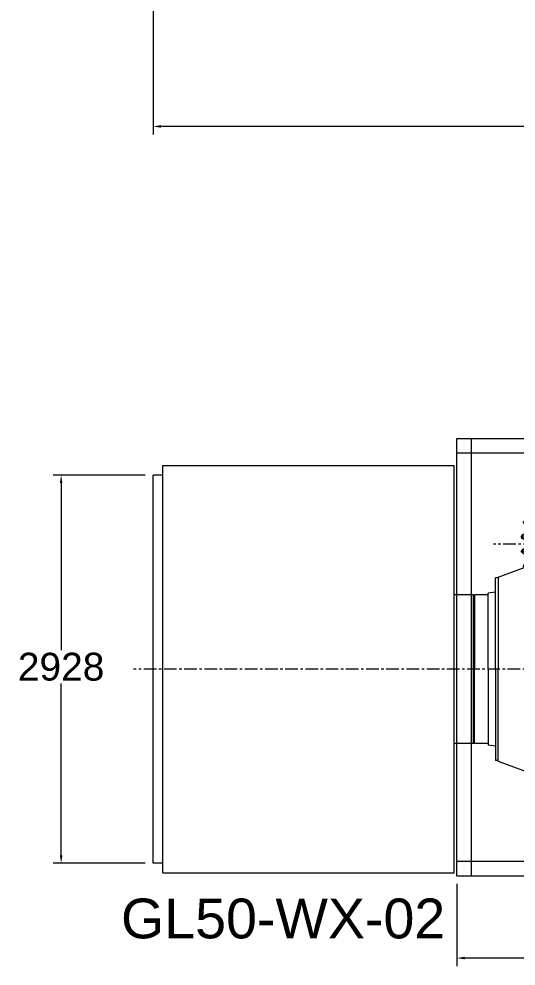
# Model space of a CAD drawing. Header units: millimetres. Extents: x -186 to 966092, y 1050 to 737262.
# Drawn here: x 341389 to 436610, y 241225 to 422723 of the extents above; entities that cross this region are included whole.
import ezdxf

# ---------------------------------------------------------------- set-up
doc = ezdxf.new("R2010")
doc.units = ezdxf.units.MM
doc.header["$LTSCALE"] = 25.4
doc.linetypes.add('CENTER', pattern=[50.8, 31.75, -6.35, 6.35, -6.35])
doc.layers.get('Defpoints').update_dxf_attribs({"lineweight": 5})
doc.layers.add('CAXA1', color=5, linetype='CENTER', lineweight=5)
doc.styles.add('Roman', font='arial.ttf')
doc.styles.get("Standard").update_dxf_attribs({"font": 'arial.ttf'})
doc.dimstyles.new('ISO-25', dxfattribs={"dimscale": 30, "dimtxt": 38.1, "dimasz": 38.1, "dimexe": 50.8, "dimexo": 50.8, "dimgap": 15.875, "dimtad": 1, "dimtih": 1, "dimtoh": 1, "dimdec": 1, "dimlfac": 0.03937, "dimdsep": 46, "dimtxsty": 'Standard', "dimcen": 63.5, "dimclrd": 7, "dimclre": 7, "dimclrt": 7, "dimadec": 0, "dimazin": 0, "dimtfac": 1, "dimtdec": 1, "dimtmove": 0, "dimatfit": 3, "dimfxl": 25.4, "dimlwd": 5, "dimlwe": 5, "dimarcsym": 0})

# ---------------------------------------------------------------- blocks, each defined once
blk = doc.blocks.new('*D243')
at = {"color": 7, "linetype": 'Continuous', "lineweight": 5, "transparency": 16777216}
for p, q in [((367099, 432231), (367099, 400606)), ((595450, 422931), (595450, 400606)), ((593926, 402130), (368623, 402130))]:
    blk.add_line(p, q, dxfattribs=at)
at = {"color": 7, "transparency": 16777216}
for points in [[(368623, 402384), (368623, 401876), (367099, 402130)], [(593926, 402384), (593926, 401876), (595450, 402130)]]:
    blk.add_solid(points, dxfattribs=at)
at = {"layer": 'Defpoints', "color": 0, "transparency": 16777216}
for p in [(367099, 433755), (595450, 424455), (367099, 402130)]:
    blk.add_point(p, dxfattribs=at)
at = {"color": 7, "lineweight": 5, "transparency": 16777216, "insert": (510360, 405364), "char_height": 5334, "attachment_point": 5, "style": 'Roman'}
blk.add_mtext('C', dxfattribs=at)
blk = doc.blocks.new('*D236')
at = {"color": 7, "linetype": 'Continuous', "lineweight": 5, "transparency": 16777216}
for p, q in [((365575, 335305), (347943, 335305)), ((349467, 333781), (349467, 301759)), ((349467, 262458), (349467, 295360)), ((365575, 260934), (347943, 260934))]:
    blk.add_line(p, q, dxfattribs=at)
at = {"color": 7, "transparency": 16777216}
for points in [[(349213, 333781), (349721, 333781), (349467, 335305)], [(349213, 262458), (349721, 262458), (349467, 260934)]]:
    blk.add_solid(points, dxfattribs=at)
at = {"layer": 'Defpoints', "color": 0, "transparency": 16777216}
for p in [(349467, 335305), (367099, 335305), (367099, 260934)]:
    blk.add_point(p, dxfattribs=at)
at = {"color": 7, "lineweight": 5, "transparency": 16777216, "insert": (349467, 298559), "char_height": 5334, "attachment_point": 5, "style": 'Roman'}
blk.add_mtext('2928', dxfattribs=at)
blk = doc.blocks.new('*D237')
at = {"color": 7, "linetype": 'Continuous', "lineweight": 5, "transparency": 16777216}
for p, q in [((425270, 256997), (425270, 241225)), ((595450, 256997), (595450, 241225)), ((593926, 242749), (426794, 242749))]:
    blk.add_line(p, q, dxfattribs=at)
at = {"color": 7, "transparency": 16777216}
for points in [[(426794, 243003), (426794, 242495), (425270, 242749)], [(593926, 243003), (593926, 242495), (595450, 242749)]]:
    blk.add_solid(points, dxfattribs=at)
at = {"layer": 'Defpoints', "color": 0, "transparency": 16777216}
for p in [(425270, 258521), (595450, 258521), (425270, 242749)]:
    blk.add_point(p, dxfattribs=at)
at = {"color": 7, "lineweight": 5, "transparency": 16777216, "insert": (510360, 245892), "char_height": 5334, "attachment_point": 5, "style": 'Roman'}
blk.add_mtext('D', dxfattribs=at)
blk = doc.blocks.new('*U228')
at = {"lineweight": 13}
blk.add_line((-686, 0), (686, 0), dxfattribs=at)
blk.add_circle((0, 0), 457)
blk = doc.blocks.new('*U229')
at = {"color": 0, "linetype": 'ByBlock', "lineweight": -2, "transparency": 16777216}
for p, rotation in [((6775615, -1331097), 286.3636363636348), ((6778336, -1330505), 278.1818181818167), ((6781114, -1330307), 269.9999999999986), ((6783892, -1330505), 261.8181818181803), ((6786614, -1331097), 253.6363636363622), ((6773006, -1332071), 294.5454545454529), ((6789223, -1332071), 245.4545454545441), ((6770561, -1333405), 302.727272727271), ((6791667, -1333405), 237.272727272726), ((6768332, -1335074), 310.9090909090891), ((6793897, -1335074), 229.0909090909079), ((6766362, -1337044), 319.0909090909073), ((6795866, -1337044), 220.9090909090897), ((6764693, -1339273), 327.2727272727254), ((6797535, -1339273), 212.7272727272717), ((6763359, -1341718), 335.4545454545436), ((6798870, -1341718), 204.5454545454535), ((6762385, -1344327), 343.6363636363618), ((6799843, -1344327), 196.3636363636354), ((6761793, -1347049), 351.8181818181799), ((6800435, -1347049), 188.1818181818171), ((6800634, -1349827), 180), ((6761793, -1352604), 8.181818181818112), ((6800435, -1352604), 171.8181818181809), ((6762385, -1355326), 16.36363636363625), ((6799843, -1355326), 163.6363636363627), ((6763358, -1357935), 24.54545454545441), ((6798870, -1357935), 155.4545454545446), ((6764693, -1360380), 32.72727272727257), ((6797535, -1360380), 147.2727272727265), ((6766362, -1362609), 40.90909090909072), ((6795866, -1362609), 139.0909090909084), ((6768332, -1364579), 49.09090909090888), ((6793897, -1364579), 130.9090909090902), ((6770561, -1366248), 57.27272727272708), ((6791667, -1366248), 122.727272727272), ((6773005, -1367582), 65.45454545454524), ((6775615, -1368556), 73.63636363636334), ((6778336, -1369148), 81.8181818181815), ((6783892, -1369148), 98.18181818181777), ((6786614, -1368556), 106.3636363636359), ((6789223, -1367582), 114.5454545454539), ((6781114, -1369346), 89.99999999999962)]:
    blk.add_blockref('*U228', p, dxfattribs=dict(at, rotation=rotation))
blk.add_blockref('*U228', (6761595, -1349826), dxfattribs=at)

msp = doc.modelspace()

# ---------------------------------------------------------------- linework, layer by layer
at = {"color": 7, "lineweight": 5}
for p, q in [((425269.81, 258520.83), (425269.81, 342340.83)), ((425269.81, 342340.83), (595449.81, 342340.83)), ((428063.81, 258520.83), (428063.81, 342340.83)), ((425269.81, 339546.83), (595449.81, 339546.83)), ((368958.01, 259074.55), (368958.01, 337164.31)), ((368958.01, 337164.31), (424761.81, 337164.31)), ((424761.81, 259074.55), (424761.81, 337164.31)), ((367098.73, 260933.83), (367098.73, 335305.03)), ((368958.01, 335305.03), (367098.73, 335305.03)), ((433174.04, 315773.62), (447407.85, 320953.95)), ((432645.14, 298119.43), (432645.16, 315633.85)), ((433174.04, 315633.85), (432645.16, 315633.85)), ((433174.04, 315773.62), (433174.04, 298119.43)), ((428480.37, 312380.11), (424761.81, 312380.11)), ((428480.37, 283858.76), (428480.37, 312380.11)), ((428740.67, 312380.11), (428666.3, 312305.74)), ((428666.3, 312305.74), (428666.3, 298119.43)), ((431269.29, 312380.11), (428740.67, 312380.11)), ((432645.16, 312844.48), (431269.29, 312663.31)), ((431269.29, 298119.43), (431269.29, 312663.31)), ((428666.3, 283933.13), (428666.3, 298119.43)), ((431269.29, 298119.43), (431269.29, 283585.26)), ((432645.16, 298119.43), (432645.16, 281664.86)), ((433174.04, 280465.24), (433174.04, 298119.43)), ((428480.37, 283858.76), (424761.81, 283858.76)), ((428740.67, 283858.76), (428666.3, 283933.13)), ((431269.29, 283858.76), (428740.67, 283858.76)), ((432645.16, 283394.38), (431269.29, 283575.55)), ((432645.16, 281664.86), (432645.16, 280605.02)), ((433174.04, 280605.02), (432645.16, 280605.02)), ((433174.04, 280465.24), (447407.85, 275284.92)), ((368958.01, 260933.83), (367098.73, 260933.83)), ((425269.81, 261314.83), (595449.81, 261314.83)), ((368958.01, 259074.55), (424761.81, 259074.55)), ((425269.81, 258520.83), (595449.81, 258520.83))]:
    msp.add_line(p, q, dxfattribs=at)
at = {"layer": 'CAXA1', "linetype": 'CENTER', "lineweight": 5, "ltscale": 3}
for p, q in [((483031.33, 322097.03), (432310.82, 322097.03)), ((576757.77, 298119.43), (363329.11, 298119.43))]:
    msp.add_line(p, q, dxfattribs=at)

# ---------------------------------------------------------------- block references
at = {"color": 7, "linetype": 'Continuous', "lineweight": 5, "rotation": 94.09086486364548}
msp.add_blockref('*U229', (-404962.36, -6538034.62), dxfattribs=at)

# ---------------------------------------------------------------- texts
at = {"color": 7, "linetype": 'Continuous', "lineweight": 5, "insert": (423052.02, 254154.17), "char_height": 7620, "attachment_point": 3, "style": 'Roman'}
msp.add_mtext_dynamic_manual_height_columns('GL50-WX-02', width=82403.9018, gutter_width=25.4, heights=[0], dxfattribs=at)

# ---------------------------------------------------------------- dimensions: what is measured, and where the dimension line sits
at = {"color": 7, "lineweight": 5}
dim = msp.add_linear_dim(base=(367098.73, 402129.83), p1=(595449.81, 424454.72), p2=(367098.73, 433755.44), angle=180, text='C', dimstyle='ISO-25', override={"dimscale": 30, "dimtxt": 177.8, "dimasz": 50.8, "dimpost": '\\X', "dimtxsty": 'Roman'}, dxfattribs=at)
dim.commit()
dim.dimension.update_dxf_attribs({"geometry": '*D243', "text_midpoint": (510359.81, 402129.83), "dimtype": 160})
dim = msp.add_linear_dim(base=(349466.57, 335305.03), p1=(367098.73, 260933.83), p2=(367098.73, 335305.03), angle=270, dimstyle='ISO-25', override={"dimscale": 30, "dimtxt": 177.8, "dimasz": 50.8, "dimdec": 0, "dimpost": '\\X', "dimtxsty": 'Roman'}, dxfattribs=at)
dim.commit()
dim.dimension.update_dxf_attribs({"geometry": '*D236', "text_midpoint": (349466.57, 298559.32), "dimtype": 160})
dim = msp.add_linear_dim(base=(425269.81, 242748.85), p1=(595449.81, 258520.83), p2=(425269.81, 258520.83), angle=180, text='D', dimstyle='ISO-25', override={"dimscale": 30, "dimtxt": 177.8, "dimasz": 50.8, "dimpost": '\\X', "dimtxsty": 'Roman'}, dxfattribs=at)
dim.commit()
dim.dimension.update_dxf_attribs({"geometry": '*D237', "text_midpoint": (510359.81, 245892.1)})

doc.saveas('drawing.dxf')
